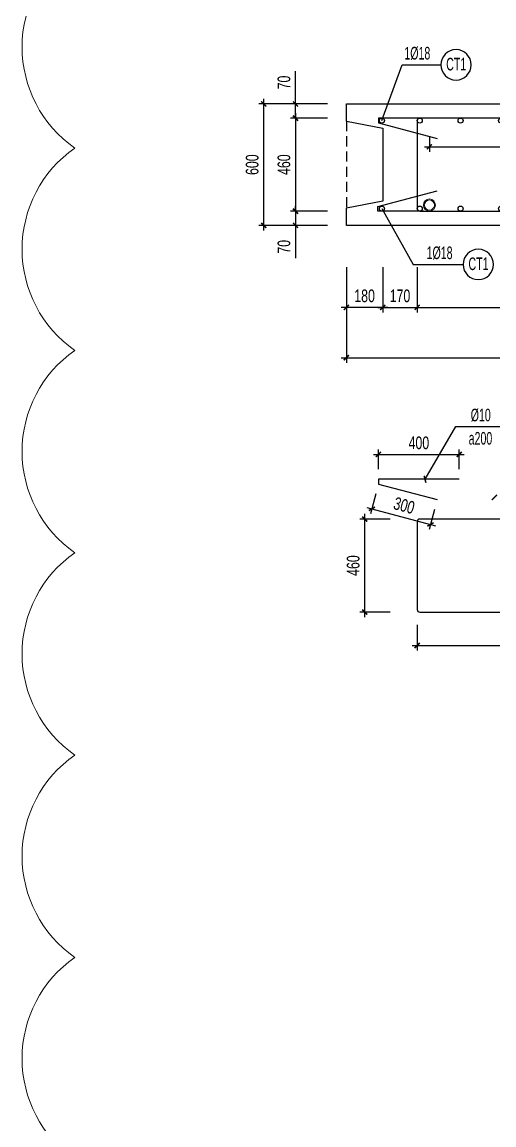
# Model space of a CAD drawing. Header units: millimetres. Extents: x -147841 to 368790, y -162721 to 84261.
# Drawn here: x 291577 to 293910, y -107682 to -102230 of the extents above; entities that cross this region are included whole.
import ezdxf
from ezdxf.enums import TextEntityAlignment as Align

# ---------------------------------------------------------------- set-up
doc = ezdxf.new("R2010")
doc.units = ezdxf.units.MM
doc.header["$LTSCALE"] = 1000
doc.header["$MEASUREMENT"] = 0
doc.header["$PDMODE"] = 1
doc.header["$PDSIZE"] = -10
doc.linetypes.add('DASHED', pattern=[0.75, 0.5, -0.25])
doc.layers.get('0').update_dxf_attribs({"linetype": 'CONTINUOUS', "lineweight": 18})
doc.layers.get('DEFPOINTS').update_dxf_attribs({"color": 5, "linetype": 'CONTINUOUS', "lineweight": 18})
for name, color, linetype, lineweight in [('0-THAY', 7, 'CONTINUOUS', 18), ('ccu11-Dim', 8, 'CONTINUOUS', 18), ('DIM', 8, 'CONTINUOUS', 18)]:
    doc.layers.add(name, color=color, linetype=linetype, lineweight=lineweight)
for name, color, linetype in [('ccu11-Khuat', 9, 'DASHED'), ('ccu11-Manh', 8, 'CONTINUOUS'), ('ccu11-Thep', 4, 'CONTINUOUS'), ('ccu11-Thepdai', 6, 'CONTINUOUS'), ('KC-Cotthep', 8, 'CONTINUOUS'), ('KC-Dim', 8, 'CONTINUOUS'), ('KC-Thay', 7, 'CONTINUOUS')]:
    doc.layers.add(name, color=color, linetype=linetype)
doc.styles.add('ARIAL', font='arial.ttf', dxfattribs={"width": 0.7})
doc.styles.add('ccu11-dim', font='vnsimli.shx', dxfattribs={"width": 0.65, "bigfont": 'bigfont.shx'})
doc.dimstyles.new('2.5-25', dxfattribs={"dimscale": 25, "dimtxt": 2.5, "dimasz": 1, "dimexe": 1, "dimexo": 2, "dimgap": 1, "dimtad": 1, "dimdec": 1, "dimrnd": 5, "dimdsep": 46, "dimtxsty": 'ARIAL', "dimblk": 'ARCHTICK', "dimcen": -1, "dimdle": 1, "dimclrd": 256, "dimclre": 256, "dimclrt": 3, "dimadec": 0, "dimazin": 2, "dimtfac": 0.1, "dimtdec": 1, "dimtmove": 0, "dimatfit": 1, "dimldrblk": 'ARCHTICK', "dimfxl": 1, "dimtvp": 0.833333, "dimtfill": 1, "dimtolj": 1, "dimtzin": 12, "dimarcsym": 0})
doc.dimstyles.new('ccu11-100x4', dxfattribs={"dimscale": 100, "dimtxt": 2.5, "dimasz": 1, "dimexe": 1, "dimexo": 2, "dimgap": 1, "dimtad": 1, "dimdec": 0, "dimlfac": 0.25, "dimdsep": 46, "dimtxsty": 'ccu11-dim', "dimblk": 'ARCHTICK', "dimcen": -1, "dimdle": 1, "dimclrd": 256, "dimclre": 256, "dimclrt": 31, "dimadec": 0, "dimazin": 2, "dimtfac": 0.1, "dimtdec": 0, "dimtmove": 0, "dimatfit": 1, "dimldrblk": 'ARCHTICK', "dimfxl": 1, "dimtvp": 0.833333, "dimtolj": 1, "dimtzin": 12, "dimarcsym": 0})

# ---------------------------------------------------------------- blocks, each defined once
blk = doc.blocks.new('_ARCHTICK')
at = {"color": 0, "linetype": 'ByBlock', "const_width": 0.3}
blk.add_lwpolyline([(-0.5, -0.5), (0.5, 0.5)], dxfattribs=at)
blk = doc.blocks.new('*D1460')
at = {"layer": 'DEFPOINTS', "color": 0, "linetype": 'ByBlock', "ltscale": 30, "transparency": 16777216}
for p in [(293180.4, -103392.2), (293360.4, -103392.2)]:
    blk.add_point(p, dxfattribs=at)
at = {"layer": 'KC-Dim', "linetype": 'ByBlock', "lineweight": -2, "ltscale": 30, "transparency": 16777216}
for p, q in [((293180.4, -103442.2), (293180.4, -103665.9)), ((293360.4, -103442.2), (293360.4, -103665.9)), ((293385.4, -103640.9), (293155.4, -103640.9))]:
    blk.add_line(p, q, dxfattribs=at)
at = {"layer": 'KC-Dim', "linetype": 'ByBlock', "lineweight": -2, "ltscale": 30, "transparency": 16777216, "xscale": 25, "yscale": 25, "zscale": 25, "rotation": 180}
blk.add_blockref('_ARCHTICK', (293180.4, -103640.9), dxfattribs=at)
at = {"layer": 'KC-Dim', "linetype": 'ByBlock', "lineweight": -2, "ltscale": 30, "transparency": 16777216, "xscale": 25, "yscale": 25, "zscale": 25}
blk.add_blockref('_ARCHTICK', (293360.4, -103640.9), dxfattribs=at)
at = {"layer": 'KC-Dim', "color": 3, "linetype": 'ByBlock', "ltscale": 30, "transparency": 16777216, "insert": (293270.4, -103584), "char_height": 62.5, "attachment_point": 5, "style": 'ARIAL', "bg_fill": 3, "box_fill_scale": 1.25, "bg_fill_color": 256, "bg_fill_true_color": 13158600, "bg_fill_transparency": 0}
blk.add_mtext('\\A1;180', dxfattribs=at)
at = {"layer": 'DEFPOINTS', "color": 0, "linetype": 'ByBlock', "ltscale": 30, "transparency": 16777216}
blk.add_point((293180.4, -103640.9), dxfattribs=at)
blk = doc.blocks.new('*D1461')
at = {"layer": 'DEFPOINTS', "color": 0, "linetype": 'ByBlock', "ltscale": 30, "transparency": 16777216}
for p in [(293360.4, -103392.2), (293530.4, -103392.2)]:
    blk.add_point(p, dxfattribs=at)
at = {"layer": 'KC-Dim', "linetype": 'ByBlock', "lineweight": -2, "ltscale": 30, "transparency": 16777216}
for p, q in [((293360.4, -103442.2), (293360.4, -103665.9)), ((293530.4, -103442.2), (293530.4, -103665.9)), ((293335.4, -103640.9), (293555.4, -103640.9))]:
    blk.add_line(p, q, dxfattribs=at)
at = {"layer": 'KC-Dim', "linetype": 'ByBlock', "lineweight": -2, "ltscale": 30, "transparency": 16777216, "xscale": 25, "yscale": 25, "zscale": 25, "rotation": 180}
blk.add_blockref('_ARCHTICK', (293360.4, -103640.9), dxfattribs=at)
at = {"layer": 'KC-Dim', "linetype": 'ByBlock', "lineweight": -2, "ltscale": 30, "transparency": 16777216, "xscale": 25, "yscale": 25, "zscale": 25}
blk.add_blockref('_ARCHTICK', (293530.4, -103640.9), dxfattribs=at)
at = {"layer": 'KC-Dim', "color": 3, "linetype": 'ByBlock', "ltscale": 30, "transparency": 16777216, "insert": (293445.4, -103584), "char_height": 62.5, "attachment_point": 5, "style": 'ARIAL', "bg_fill": 3, "box_fill_scale": 1.25, "bg_fill_color": 256, "bg_fill_true_color": 13158600, "bg_fill_transparency": 0}
blk.add_mtext('\\A1;170', dxfattribs=at)
at = {"layer": 'DEFPOINTS', "color": 0, "linetype": 'ByBlock', "ltscale": 30, "transparency": 16777216}
blk.add_point((293530.4, -103640.9), dxfattribs=at)
blk = doc.blocks.new('*D1462')
at = {"layer": 'DEFPOINTS', "color": 0, "linetype": 'ByBlock', "ltscale": 30, "transparency": 16777216}
for p in [(292771.8, -102635.3), (293136.8, -102635.3), (293136.8, -103235.3)]:
    blk.add_point(p, dxfattribs=at)
at = {"layer": 'KC-Dim', "linetype": 'ByBlock', "lineweight": -2, "ltscale": 30, "transparency": 16777216}
for p, q in [((293086.8, -102635.3), (292746.8, -102635.3)), ((292771.8, -103260.3), (292771.8, -102610.3)), ((293086.8, -103235.3), (292746.8, -103235.3))]:
    blk.add_line(p, q, dxfattribs=at)
at = {"layer": 'KC-Dim', "linetype": 'ByBlock', "lineweight": -2, "ltscale": 30, "transparency": 16777216, "xscale": 25, "yscale": 25, "zscale": 25}
for p, rotation in [((292771.8, -102635.3), 90), ((292771.8, -103235.3), 270)]:
    blk.add_blockref('_ARCHTICK', p, dxfattribs=dict(at, rotation=rotation))
at = {"layer": 'KC-Dim', "color": 3, "linetype": 'ByBlock', "ltscale": 30, "transparency": 16777216, "insert": (292714.9, -102935.3), "char_height": 62.5, "attachment_point": 5, "rotation": 90, "style": 'ARIAL', "bg_fill": 3, "box_fill_scale": 1.25, "bg_fill_color": 256, "bg_fill_true_color": 13158600, "bg_fill_transparency": 0}
blk.add_mtext('\\A1;600', dxfattribs=at)
blk = doc.blocks.new('*D1463')
at = {"layer": 'DEFPOINTS', "color": 0, "linetype": 'ByBlock', "ltscale": 30, "transparency": 16777216}
for p in [(293136.8, -102705.3), (292929, -103165.3), (293136.8, -103165.3)]:
    blk.add_point(p, dxfattribs=at)
at = {"layer": 'KC-Dim', "linetype": 'ByBlock', "lineweight": -2, "ltscale": 30, "transparency": 16777216}
for p, q in [((292929, -102680.3), (292929, -103190.3)), ((293086.8, -102705.3), (292904, -102705.3)), ((293086.8, -103165.3), (292904, -103165.3))]:
    blk.add_line(p, q, dxfattribs=at)
at = {"layer": 'KC-Dim', "linetype": 'ByBlock', "lineweight": -2, "ltscale": 30, "transparency": 16777216, "xscale": 25, "yscale": 25, "zscale": 25}
for p, rotation in [((292929, -102705.3), 90), ((292929, -103165.3), 270)]:
    blk.add_blockref('_ARCHTICK', p, dxfattribs=dict(at, rotation=rotation))
at = {"layer": 'KC-Dim', "color": 3, "linetype": 'ByBlock', "ltscale": 30, "transparency": 16777216, "insert": (292872, -102935.3), "char_height": 62.5, "attachment_point": 5, "rotation": 90, "style": 'ARIAL', "bg_fill": 3, "box_fill_scale": 1.25, "bg_fill_color": 256, "bg_fill_true_color": 13158600, "bg_fill_transparency": 0}
blk.add_mtext('\\A1;460', dxfattribs=at)
blk = doc.blocks.new('*D1464')
at = {"layer": 'DEFPOINTS', "color": 0, "linetype": 'ByBlock', "ltscale": 30, "transparency": 16777216}
for p in [(292929, -102635.3), (293136.8, -102635.3), (293136.8, -102705.3)]:
    blk.add_point(p, dxfattribs=at)
at = {"layer": 'KC-Dim', "linetype": 'ByBlock', "lineweight": -2, "ltscale": 30, "transparency": 16777216}
for p, q in [((292929, -102635.3), (292929, -102473.1)), ((293086.8, -102635.3), (292904, -102635.3)), ((292929, -102705.3), (292929, -102635.3)), ((293086.8, -102705.3), (292904, -102705.3)), ((292929, -102705.3), (292929, -102730.3))]:
    blk.add_line(p, q, dxfattribs=at)
at = {"layer": 'KC-Dim', "linetype": 'ByBlock', "lineweight": -2, "ltscale": 30, "transparency": 16777216, "xscale": 25, "yscale": 25, "zscale": 25}
for p, rotation in [((292929, -102635.3), 270), ((292929, -102705.3), 90)]:
    blk.add_blockref('_ARCHTICK', p, dxfattribs=dict(at, rotation=rotation))
at = {"layer": 'KC-Dim', "color": 3, "linetype": 'ByBlock', "ltscale": 30, "transparency": 16777216, "insert": (292872, -102529.2), "char_height": 62.5, "attachment_point": 5, "rotation": 90, "style": 'ARIAL', "bg_fill": 3, "box_fill_scale": 1.25, "bg_fill_color": 256, "bg_fill_true_color": 13158600, "bg_fill_transparency": 0}
blk.add_mtext('\\A1;70', dxfattribs=at)
blk = doc.blocks.new('*D1465')
at = {"layer": 'DEFPOINTS', "color": 0, "linetype": 'ByBlock', "ltscale": 30, "transparency": 16777216}
for p in [(293136.8, -103165.3), (292929, -103235.3), (293136.8, -103235.3)]:
    blk.add_point(p, dxfattribs=at)
at = {"layer": 'KC-Dim', "linetype": 'ByBlock', "lineweight": -2, "ltscale": 30, "transparency": 16777216}
for p, q in [((293086.8, -103165.3), (292904, -103165.3)), ((292929, -103165.3), (292929, -103140.3)), ((292929, -103165.3), (292929, -103235.3)), ((293086.8, -103235.3), (292904, -103235.3)), ((292929, -103235.3), (292929, -103397.4))]:
    blk.add_line(p, q, dxfattribs=at)
at = {"layer": 'KC-Dim', "linetype": 'ByBlock', "lineweight": -2, "ltscale": 30, "transparency": 16777216, "xscale": 25, "yscale": 25, "zscale": 25}
for p, rotation in [((292929, -103165.3), 270), ((292929, -103235.3), 90)]:
    blk.add_blockref('_ARCHTICK', p, dxfattribs=dict(at, rotation=rotation))
at = {"layer": 'KC-Dim', "color": 3, "linetype": 'ByBlock', "ltscale": 30, "transparency": 16777216, "insert": (292872, -103341.3), "char_height": 62.5, "attachment_point": 5, "rotation": 90, "style": 'ARIAL', "bg_fill": 3, "box_fill_scale": 1.25, "bg_fill_color": 256, "bg_fill_true_color": 13158600, "bg_fill_transparency": 0}
blk.add_mtext('\\A1;70', dxfattribs=at)
blk = doc.blocks.new('*D1466')
at = {"layer": 'DEFPOINTS', "color": 0, "linetype": 'ByBlock', "ltscale": 30, "transparency": 16777216}
for p in [(293530.4, -103392.2), (297560.4, -103392.2), (297560.4, -103640.9)]:
    blk.add_point(p, dxfattribs=at)
at = {"layer": 'KC-Dim', "linetype": 'ByBlock', "lineweight": -2, "ltscale": 30, "transparency": 16777216}
for p, q in [((293530.4, -103442.2), (293530.4, -103665.9)), ((297560.4, -103442.2), (297560.4, -103665.9)), ((293505.4, -103640.9), (297585.4, -103640.9))]:
    blk.add_line(p, q, dxfattribs=at)
at = {"layer": 'KC-Dim', "linetype": 'ByBlock', "lineweight": -2, "ltscale": 30, "transparency": 16777216, "xscale": 25, "yscale": 25, "zscale": 25, "rotation": 180}
blk.add_blockref('_ARCHTICK', (293530.4, -103640.9), dxfattribs=at)
at = {"layer": 'KC-Dim', "linetype": 'ByBlock', "lineweight": -2, "ltscale": 30, "transparency": 16777216, "xscale": 25, "yscale": 25, "zscale": 25}
blk.add_blockref('_ARCHTICK', (297560.4, -103640.9), dxfattribs=at)
at = {"layer": 'KC-Dim', "color": 3, "linetype": 'ByBlock', "ltscale": 30, "transparency": 16777216, "insert": (295545.4, -103583.9), "char_height": 62.5, "attachment_point": 5, "style": 'ARIAL', "bg_fill": 3, "box_fill_scale": 1.25, "bg_fill_color": 256, "bg_fill_true_color": 13158600, "bg_fill_transparency": 0}
blk.add_mtext('\\A1;4030', dxfattribs=at)
blk = doc.blocks.new('*D1467')
at = {"layer": 'DEFPOINTS', "color": 0, "linetype": 'ByBlock', "ltscale": 30, "transparency": 16777216}
for p in [(293180.4, -103392.2), (297630.4, -103392.2), (297630.4, -103889.4)]:
    blk.add_point(p, dxfattribs=at)
at = {"layer": 'KC-Dim', "linetype": 'ByBlock', "lineweight": -2, "ltscale": 30, "transparency": 16777216}
for p, q in [((293180.4, -103442.2), (293180.4, -103914.4)), ((297630.4, -103442.2), (297630.4, -103914.4)), ((293155.4, -103889.4), (297655.4, -103889.4))]:
    blk.add_line(p, q, dxfattribs=at)
at = {"layer": 'KC-Dim', "linetype": 'ByBlock', "lineweight": -2, "ltscale": 30, "transparency": 16777216, "xscale": 25, "yscale": 25, "zscale": 25, "rotation": 180}
blk.add_blockref('_ARCHTICK', (293180.4, -103889.4), dxfattribs=at)
at = {"layer": 'KC-Dim', "linetype": 'ByBlock', "lineweight": -2, "ltscale": 30, "transparency": 16777216, "xscale": 25, "yscale": 25, "zscale": 25}
blk.add_blockref('_ARCHTICK', (297630.4, -103889.4), dxfattribs=at)
at = {"layer": 'KC-Dim', "color": 3, "linetype": 'ByBlock', "ltscale": 30, "transparency": 16777216, "insert": (295405.4, -103832.5), "char_height": 62.5, "attachment_point": 5, "style": 'ARIAL', "bg_fill": 3, "box_fill_scale": 1.25, "bg_fill_color": 256, "bg_fill_true_color": 13158600, "bg_fill_transparency": 0}
blk.add_mtext('\\A1;4450', dxfattribs=at)
blk = doc.blocks.new('att_thep_2')
blk.add_circle((-300, 0), 300)
at = {"color": 3, "style": 'ARIAL', "width": 0.6}
blk.add_attdef('DK', text='', height=250, dxfattribs=at).set_placement((467, 105), align=Align.CENTER)
at = {"color": 31, "style": 'ARIAL', "width": 0.6}
blk.add_attdef('SH', text='', height=250, dxfattribs=at).set_placement((-281, -111), align=Align.CENTER)
at = {"color": 2, "style": 'ARIAL', "width": 0.6}
blk.add_attdef('KC', text='', height=250, dxfattribs=at).set_placement((472, -355), align=Align.CENTER)
blk = doc.blocks.new('*U1438')
at = {"layer": 'ccu11-Thep'}
for centre in [(0, 217.5), (0, -217.5)]:
    blk.add_circle(centre, 12.5, dxfattribs=at)
blk = doc.blocks.new('*U1439')
at = {"layer": 'DIM', "color": 0, "linetype": 'ByBlock', "lineweight": -2, "transparency": 16777216}
for p in [(0, 0), (200, 0), (400, 0), (600, 0), (800, 0), (1000, 0), (1200, 0), (1400, 0), (1600, 0), (1800, 0), (2000, 0), (2200, 0), (2400, 0), (2600, 0), (2800, 0), (3000, 0), (3200, 0), (3400, 0), (3600, 0), (3800, 0)]:
    blk.add_blockref('*U1438', p, dxfattribs=at)
blk = doc.blocks.new('*D1474')
at = {"layer": 'DEFPOINTS', "color": 0, "ltscale": 3000, "transparency": 16777216}
for p in [(293530.4, -105159.2), (296332.4, -105159.2), (296332.4, -105311.8)]:
    blk.add_point(p, dxfattribs=at)
at = {"layer": 'KC-Dim', "lineweight": -2, "ltscale": 3000, "transparency": 16777216}
for p, q in [((293530.4, -105209.2), (293530.4, -105336.8)), ((296332.4, -105209.2), (296332.4, -105336.8)), ((293505.4, -105311.8), (296357.4, -105311.8))]:
    blk.add_line(p, q, dxfattribs=at)
at = {"layer": 'KC-Dim', "lineweight": -2, "ltscale": 3000, "transparency": 16777216, "xscale": 25, "yscale": 25, "zscale": 25, "rotation": 180}
blk.add_blockref('_ARCHTICK', (293530.4, -105311.8), dxfattribs=at)
at = {"layer": 'KC-Dim', "lineweight": -2, "ltscale": 3000, "transparency": 16777216, "xscale": 25, "yscale": 25, "zscale": 25}
blk.add_blockref('_ARCHTICK', (296332.4, -105311.8), dxfattribs=at)
at = {"layer": 'KC-Dim', "color": 3, "ltscale": 3000, "transparency": 16777216, "insert": (294931.4, -105254.9), "char_height": 62.5, "attachment_point": 5, "style": 'ARIAL', "bg_fill": 3, "box_fill_scale": 1.25, "bg_fill_color": 256, "bg_fill_true_color": 13158600, "bg_fill_transparency": 0}
blk.add_mtext('\\A1;2800', dxfattribs=at)
blk = doc.blocks.new('*D1475')
at = {"layer": 'DEFPOINTS', "color": 0, "ltscale": 3000, "transparency": 16777216}
for p in [(293271.2, -104686.9), (293446.2, -104686.9), (293446.2, -105146.9)]:
    blk.add_point(p, dxfattribs=at)
at = {"layer": 'KC-Dim', "lineweight": -2, "ltscale": 3000, "transparency": 16777216}
for p, q in [((293271.2, -105171.9), (293271.2, -104661.9)), ((293396.2, -104686.9), (293246.2, -104686.9)), ((293396.2, -105146.9), (293246.2, -105146.9))]:
    blk.add_line(p, q, dxfattribs=at)
at = {"layer": 'KC-Dim', "lineweight": -2, "ltscale": 3000, "transparency": 16777216, "xscale": 25, "yscale": 25, "zscale": 25}
for p, rotation in [((293271.2, -104686.9), 90), ((293271.2, -105146.9), 270)]:
    blk.add_blockref('_ARCHTICK', p, dxfattribs=dict(at, rotation=rotation))
at = {"layer": 'KC-Dim', "color": 3, "ltscale": 3000, "transparency": 16777216, "insert": (293214.3, -104916.9), "char_height": 62.5, "attachment_point": 5, "rotation": 90, "style": 'ARIAL', "bg_fill": 3, "box_fill_scale": 1.25, "bg_fill_color": 256, "bg_fill_true_color": 13158600, "bg_fill_transparency": 0}
blk.add_mtext('\\A1;460', dxfattribs=at)
blk = doc.blocks.new('*D1479')
at = {"layer": 'DEFPOINTS', "color": 0, "ltscale": 3000, "transparency": 16777216}
for p in [(293738.4, -104367.6), (293339.1, -104490.1), (293738.4, -104490.1)]:
    blk.add_point(p, dxfattribs=at)
at = {"layer": 'KC-Dim', "lineweight": -2, "ltscale": 3000, "transparency": 16777216}
for p, q in [((293314.1, -104367.6), (293763.4, -104367.6)), ((293339.1, -104440.1), (293339.1, -104342.6)), ((293738.4, -104440.1), (293738.4, -104342.6))]:
    blk.add_line(p, q, dxfattribs=at)
at = {"layer": 'KC-Dim', "lineweight": -2, "ltscale": 3000, "transparency": 16777216, "xscale": 25, "yscale": 25, "zscale": 25, "rotation": 180}
blk.add_blockref('_ARCHTICK', (293339.1, -104367.6), dxfattribs=at)
at = {"layer": 'KC-Dim', "lineweight": -2, "ltscale": 3000, "transparency": 16777216, "xscale": 25, "yscale": 25, "zscale": 25}
blk.add_blockref('_ARCHTICK', (293738.4, -104367.6), dxfattribs=at)
at = {"layer": 'KC-Dim', "color": 3, "ltscale": 3000, "transparency": 16777216, "insert": (293538.8, -104310.6), "char_height": 62.5, "attachment_point": 5, "style": 'ARIAL', "bg_fill": 3, "box_fill_scale": 1.25, "bg_fill_color": 256, "bg_fill_true_color": 13158600, "bg_fill_transparency": 0}
blk.add_mtext('\\A1;400', dxfattribs=at)
blk = doc.blocks.new('*D1480')
at = {"layer": 'DEFPOINTS', "color": 0, "ltscale": 3000, "transparency": 16777216}
for p in [(293339.1, -104513.8), (293628.8, -104591), (293596.1, -104713.6)]:
    blk.add_point(p, dxfattribs=at)
at = {"layer": 'KC-Dim', "lineweight": -2, "ltscale": 3000, "transparency": 16777216}
for p, q in [((293326.3, -104562.1), (293300, -104660.6)), ((293282.3, -104630), (293620.3, -104720)), ((293615.9, -104639.3), (293589.7, -104737.8))]:
    blk.add_line(p, q, dxfattribs=at)
at = {"layer": 'KC-Dim', "lineweight": -2, "ltscale": 3000, "transparency": 16777216, "xscale": 25, "yscale": 25, "zscale": 25}
for p, rotation in [((293306.5, -104636.4), 165.0761809091333), ((293596.1, -104713.6), 345.0761809091334)]:
    blk.add_blockref('_ARCHTICK', p, dxfattribs=dict(at, rotation=rotation))
at = {"layer": 'KC-Dim', "color": 3, "ltscale": 3000, "transparency": 16777216, "insert": (293466, -104620), "char_height": 62.5, "attachment_point": 5, "rotation": 345.0762, "style": 'ARIAL', "bg_fill": 3, "box_fill_scale": 1.25, "bg_fill_color": 256, "bg_fill_true_color": 13158600, "bg_fill_transparency": 0}
blk.add_mtext('\\A1;300', dxfattribs=at)
blk = doc.blocks.new('*D1485')
at = {"layer": 'DEFPOINTS', "color": 0, "linetype": 'ByBlock', "ltscale": 30, "transparency": 16777216}
for p in [(293590.9, -102745.5), (294790.9, -102745.5), (294790.9, -102847.2)]:
    blk.add_point(p, dxfattribs=at)
at = {"layer": 'KC-Dim', "linetype": 'ByBlock', "lineweight": -2, "ltscale": 30, "transparency": 16777216}
for p, q in [((293590.9, -102795.5), (293590.9, -102872.2)), ((294790.9, -102795.5), (294790.9, -102872.2)), ((293565.9, -102847.2), (294815.9, -102847.2))]:
    blk.add_line(p, q, dxfattribs=at)
at = {"layer": 'KC-Dim', "linetype": 'ByBlock', "lineweight": -2, "ltscale": 30, "transparency": 16777216, "xscale": 25, "yscale": 25, "zscale": 25, "rotation": 180}
blk.add_blockref('_ARCHTICK', (293590.9, -102847.2), dxfattribs=at)
at = {"layer": 'KC-Dim', "linetype": 'ByBlock', "lineweight": -2, "ltscale": 30, "transparency": 16777216, "xscale": 25, "yscale": 25, "zscale": 25}
blk.add_blockref('_ARCHTICK', (294790.9, -102847.2), dxfattribs=at)
at = {"layer": 'KC-Dim', "color": 3, "linetype": 'ByBlock', "ltscale": 30, "transparency": 16777216, "insert": (294190.9, -102790.3), "char_height": 62.5, "attachment_point": 5, "style": 'ARIAL', "bg_fill": 3, "box_fill_scale": 1.25, "bg_fill_color": 256, "bg_fill_true_color": 13158600, "bg_fill_transparency": 0}
blk.add_mtext('\\A1;1200', dxfattribs=at)
blk = doc.blocks.new('A$C260038B3')
at = {"layer": '0-THAY', "linetype": 'Continuous'}
for radius in [120, 100]:
    blk.add_circle((0, 0), radius, dxfattribs=at)

msp = doc.modelspace()

# ---------------------------------------------------------------- linework, layer by layer
at = {"layer": 'ccu11-Khuat', "ltscale": 0.1}
msp.add_line((293180.39, -102720.25), (293180.39, -103150.25), dxfattribs=at)
at = {"layer": 'ccu11-Thep'}
for centre in [(293356.3, -102717.75), (293542.89, -102717.75), (293356.3, -103152.75), (293542.89, -103152.75)]:
    msp.add_circle(centre, 12.5, dxfattribs=at)
at = {"layer": 'ccu11-Thepdai', "flags": 128}
for points in [[(293561.44, -102705.25), (293339.15, -102705.25), (293339.15, -102728.9), (293628.81, -102806.11)], [(293561.44, -103165.25), (293336.35, -103165.25), (293336.35, -103142.04), (293628.81, -103064.4)], [(293738.4, -104490.12), (293339.15, -104490.12), (293339.15, -104513.77), (293628.81, -104590.98)]]:
    msp.add_lwpolyline(points, dxfattribs=at)
at = {"layer": 'ccu11-Thepdai'}
for points in [[(293542.89, -103165.25), (296324.89, -103165.25, 0.4142136), (296337.39, -103152.75), (296337.39, -102717.75, 0.4142136), (296324.89, -102705.25), (293542.89, -102705.25, 0.4142136), (293530.39, -102717.75), (293530.39, -103152.75, 0.4142136)], [(293542.89, -105146.93), (296319.89, -105146.93, 0.4142136), (296332.39, -105134.43), (296332.39, -104699.43, 0.4142136), (296319.89, -104686.93), (293542.89, -104686.93, 0.4142136), (293530.39, -104699.43), (293530.39, -105134.43, 0.4142136)]]:
    msp.add_lwpolyline(points, format="xyb", close=True, dxfattribs=at)
at = {"layer": 'KC-Thay', "flags": 128}
for points in [[(293180.39, -102720.25), (293180.39, -102635.25), (297630.39, -102635.25), (297630.39, -102720.25)], [(293180.39, -102720.25), (293360.39, -102755.25), (293360.39, -103115.25), (293180.39, -103150.25)], [(297630.39, -103150.25), (297630.39, -103235.25), (293180.39, -103235.25), (293180.39, -103150.25)]]:
    msp.add_lwpolyline(points, dxfattribs=at)

# ---------------------------------------------------------------- block references
at = {"layer": 'ccu11-Dim', "ltscale": 3000, "xscale": 0.25, "yscale": 0.25, "zscale": 0.25}
msp.add_blockref('A$C260038B3', (293590.86, -103134.96), dxfattribs=at)
at = {"layer": 'DIM'}
msp.add_blockref('*U1439', (293744.89, -102935.25), dxfattribs=at)
at = {"layer": 'KC-Cotthep'}
ref = msp.add_blockref('att_thep_2', (293647.47, -102441.88), dxfattribs=dict(at, xscale=-0.25, yscale=0.25, zscale=0.25))
ref.add_attrib('DK', '1%%C18', dxfattribs={"layer": '0', "color": 15, "height": 62.5, "style": 'ARIAL', "width": 0.6}).set_placement((293531.2, -102415.52), align=Align.CENTER)
ref.add_attrib('SH', 'CT1', dxfattribs={"layer": '0', "color": 31, "height": 62.5, "style": 'ARIAL', "width": 0.6}).set_placement((293723.49, -102469.75), align=Align.CENTER)
at = {"layer": 'KC-Dim', "ltscale": 3000, "xscale": 25, "yscale": 25, "zscale": 25, "rotation": 180}
msp.add_blockref('_ARCHTICK', (293912.39, -104580.21), dxfattribs=at)

# ---------------------------------------------------------------- dimensions: what is measured, and where the dimension line sits
at = {"layer": 'KC-Dim', "linetype": 'ByBlock', "ltscale": 30}
dim = msp.add_linear_dim(base=(292771.8, -102635.25), p1=(293136.8, -103235.25), p2=(293136.8, -102635.25), angle=90, dimstyle='2.5-25', dxfattribs=at)
dim.commit()
dim.dimension.update_dxf_attribs({"geometry": '*D1462', "text_midpoint": (292714.89, -102935.25)})
dim = msp.add_linear_dim(base=(293180.39, -103640.87), p1=(293360.39, -103392.15), p2=(293180.39, -103392.15), angle=180, dimstyle='2.5-25', dxfattribs=at)
dim.commit()
dim.dimension.update_dxf_attribs({"geometry": '*D1460', "text_midpoint": (293270.39, -103640.87), "dimtype": 160})
at = {"layer": 'KC-Dim', "ltscale": 3000}
dim = msp.add_linear_dim(base=(293271.19, -104686.93), p1=(293446.19, -105146.93), p2=(293446.19, -104686.93), angle=90, dimstyle='2.5-25', override={"dimfxl": 7, "dimfxlon": 1}, dxfattribs=at)
dim.commit()
dim.dimension.update_dxf_attribs({"geometry": '*D1475', "text_midpoint": (293214.28, -104916.93)})

# ---------------------------------------------------------------- leaders
at = {"layer": 'ccu11-Manh', "ltscale": 10}
msp.add_leader([(293356.3, -102717.75), (293455.66, -102441.88), (293647.5, -102441.88)], dimstyle='ccu11-100x4', override={"dimgap": 1, "dimtad": 0, "dimldrblk": 'None'}, dxfattribs=at)

# ---------------------------------------------------------------- next in the draw order: dimensions: what is measured, and where the dimension line sits
at = {"layer": 'KC-Dim', "linetype": 'ByBlock', "ltscale": 30}
dim = msp.add_linear_dim(base=(292928.96, -103165.25), p1=(293136.8, -102705.25), p2=(293136.8, -103165.25), angle=90, dimstyle='2.5-25', dxfattribs=at)
dim.commit()
dim.dimension.update_dxf_attribs({"geometry": '*D1463', "text_midpoint": (292872.05, -102935.25)})
dim = msp.add_linear_dim(base=(294790.86, -102847.21), p1=(293590.86, -102745.52), p2=(294790.86, -102745.52), dimstyle='2.5-25', dxfattribs=at)
dim.commit()
dim.dimension.update_dxf_attribs({"geometry": '*D1485', "text_midpoint": (294190.86, -102790.3)})
dim = msp.add_linear_dim(base=(293530.39, -103640.87), p1=(293360.39, -103392.15), p2=(293530.39, -103392.15), dimstyle='2.5-25', dxfattribs=at)
dim.commit()
dim.dimension.update_dxf_attribs({"geometry": '*D1461', "text_midpoint": (293445.39, -103640.87), "dimtype": 160})
at = {"layer": 'KC-Dim', "ltscale": 3000}
for base, p1, p2, picture, middle in [((293738.4031, -104367.5589), (293339.1496, -104490.1203), (293738.4031, -104490.1203), '*D1479', (293538.7763, -104310.6481)), ((296332.39, -105311.84), (293530.39, -105159.19), (296332.39, -105159.19), '*D1474', (294931.39, -105254.93))]:
    dim = msp.add_linear_dim(base=base, p1=p1, p2=p2, dimstyle='2.5-25', override={"dimfxl": 7, "dimfxlon": 1}, dxfattribs=at)
    dim.commit()
    dim.dimension.update_dxf_attribs({"geometry": picture, "text_midpoint": middle})

# ---------------------------------------------------------------- next in the draw order: block references
at = {"layer": 'KC-Cotthep'}
ref = msp.add_blockref('att_thep_2', (293960.67, -104230.31), dxfattribs=dict(at, xscale=-0.25, yscale=0.25, zscale=0.25))
ref.add_attrib('KC', 'a200', dxfattribs={"layer": '0', "color": 2, "height": 62.5, "style": 'ARIAL', "width": 0.6}).set_placement((293843.32, -104319.13), align=Align.CENTER)
ref.add_attrib('DK', '%%C10', dxfattribs={"layer": '0', "color": 15, "height": 62.5, "style": 'ARIAL', "width": 0.6}).set_placement((293844.66, -104203.96), align=Align.CENTER)
ref.add_attrib('SH', 'D3', dxfattribs={"layer": '0', "color": 31, "height": 62.5, "style": 'ARIAL', "width": 0.6}).set_placement((294036.49, -104258.18), align=Align.CENTER)

# ---------------------------------------------------------------- next in the draw order: dimensions: what is measured, and where the dimension line sits
at = {"layer": 'KC-Dim', "linetype": 'ByBlock', "ltscale": 30}
for base, p1, p2, picture, middle in [((292928.96, -102635.25), (293136.8, -102705.25), (293136.8, -102635.25), '*D1464', (292872.05, -102529.17)), ((292928.96, -103235.25), (293136.8, -103165.25), (293136.8, -103235.25), '*D1465', (292872.05, -103341.33))]:
    dim = msp.add_linear_dim(base=base, p1=p1, p2=p2, angle=90, dimstyle='2.5-25', dxfattribs=at)
    dim.commit()
    dim.dimension.update_dxf_attribs({"geometry": picture, "text_midpoint": middle})
dim = msp.add_linear_dim(base=(297560.39, -103640.87), p1=(293530.39, -103392.15), p2=(297560.39, -103392.15), dimstyle='2.5-25', dxfattribs=at)
dim.commit()
dim.dimension.update_dxf_attribs({"geometry": '*D1466', "text_midpoint": (295545.39, -103583.94)})
at = {"layer": 'KC-Dim', "ltscale": 3000}
dim = msp.add_aligned_dim(p1=(293339.15, -104513.77), p2=(293628.81, -104590.98), distance=-126.91, dimstyle='2.5-25', override={"dimfxl": 7, "dimfxlon": 1}, dxfattribs=at)
dim.commit()
dim.dimension.update_dxf_attribs({"geometry": '*D1480', "text_midpoint": (293465.96, -104619.99)})

# ---------------------------------------------------------------- next in the draw order: dimensions: what is measured, and where the dimension line sits
at = {"layer": 'KC-Dim', "linetype": 'ByBlock', "ltscale": 30}
dim = msp.add_linear_dim(base=(297630.39, -103889.42), p1=(293180.39, -103392.15), p2=(297630.39, -103392.15), dimstyle='2.5-25', dxfattribs=at)
dim.commit()
dim.dimension.update_dxf_attribs({"geometry": '*D1467', "text_midpoint": (295405.39, -103832.51)})

# ---------------------------------------------------------------- next in the draw order: leaders
at = {"layer": 'KC-Dim', "ltscale": 3000}
msp.add_leader([(293569.18, -104490.12), (293722.23, -104230.31), (293960.67, -104230.31)], dimstyle='2.5-25', override={"dimgap": 1, "dimtad": 0, "dimfxl": 7, "dimfxlon": 1}, dxfattribs=at)

# ---------------------------------------------------------------- next in the draw order: linework, layer by layer
at = {"layer": 'DEFPOINTS', "color": 2, "flags": 128}
msp.add_lwpolyline([(303818.11, -112872.76, -0.5205671), (302818.11, -112872.76, -0.5205671), (301818.11, -112872.76, -0.5205671), (300818.11, -112872.76, -0.5205671), (299818.11, -112872.76, -0.5205671), (298818.11, -112872.76, -0.5205671), (297818.11, -112872.76, -0.5205671), (296818.11, -112872.76, -0.5205671), (295818.11, -112872.76, -0.5205671), (294818.11, -112872.76, -0.5205671), (293818.11, -112872.76, -0.5205671), (292818.11, -112872.76, -0.5205671), (291837.53, -112853.34, -0.5205671), (291837.53, -111853.34, -0.5205671), (291837.53, -110853.34, -0.5205671), (291837.53, -109853.34, -0.5205671), (291837.53, -108853.34, -0.5205671), (291837.53, -107853.34, -0.5205671), (291837.53, -106853.34, -0.5205671), (291837.53, -105853.34, -0.5205671), (291837.53, -104853.34, -0.5205671), (291837.53, -103853.34, -0.5205671), (291837.53, -102853.34, -0.5205671), (291837.53, -101853.34, -0.5205671)], format="xyb", dxfattribs=at)

# ---------------------------------------------------------------- next in the draw order: block references
at = {"layer": 'KC-Cotthep'}
ref = msp.add_blockref('att_thep_2', (293757.5, -103428.62), dxfattribs=dict(at, xscale=-0.25, yscale=0.25, zscale=0.25))
ref.add_attrib('DK', '1%%C18', dxfattribs={"layer": '0', "color": 15, "height": 62.5, "style": 'ARIAL', "width": 0.6}).set_placement((293641.23, -103402.27), align=Align.CENTER)
ref.add_attrib('SH', 'CT1', dxfattribs={"layer": '0', "color": 31, "height": 62.5, "style": 'ARIAL', "width": 0.6}).set_placement((293833.53, -103456.49), align=Align.CENTER)

# ---------------------------------------------------------------- next in the draw order: leaders
at = {"layer": 'ccu11-Manh', "ltscale": 10}
msp.add_leader([(293356.3, -103152.75), (293509.85, -103428.62), (293757.46, -103428.62)], dimstyle='ccu11-100x4', override={"dimgap": 1, "dimtad": 0, "dimldrblk": 'None'}, dxfattribs=at)

doc.saveas('drawing.dxf')
